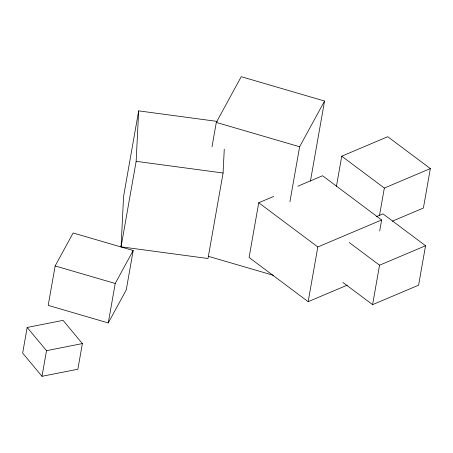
<?xml version="1.0" encoding="UTF-8"?>
<svg xmlns="http://www.w3.org/2000/svg" width="453" height="453" viewBox="0 0 453 453"><rect width="100%" height="100%" fill="white"/><g stroke="black" fill="none" stroke-linecap="round" stroke-linejoin="round"><path stroke-width="0.68" d="M224.269 149.184L223.08 173.018L208.001 258.516L121.07 246.834L123.59 196.364L138.669 110.866L217.185 121.415M121.07 246.834L136.149 161.336L138.669 110.866M27.169 327.457L22.65 353.097L41.993 376.313L77.865 369.229L82.384 343.589L63.041 320.367L27.169 327.457L46.517 350.673L41.993 376.313M55.158 265.939L48.199 305.384L108.267 322.938L126.24 289.971L133.193 250.52L73.131 232.972L55.158 265.939L115.221 283.487L133.193 250.52M108.267 322.938L115.221 283.487M212.004 146.795L216.302 122.418L241.239 76.687L324.558 101.03L310.435 181.126M273.72 196.415L258.737 202.751L249.088 257.474L308.165 301.681L347.241 285.147M289.92 201.783L299.62 146.761L324.558 101.03M308.165 301.681L317.813 246.964L381.641 219.96L322.564 175.747L297.814 186.217M336.381 186.642L341.749 156.189L387.762 136.721L430.35 168.59L423.396 208.04L392.287 221.2M379.455 215.741L384.337 188.063L430.35 168.59M379.682 231.041L381.641 219.96M342.893 282.429L372.587 304.654L379.546 265.203L425.554 245.736L382.966 213.867L376.488 216.608M425.554 245.736L418.6 285.186L372.587 304.654M46.517 350.673L82.384 343.589M136.149 161.336L223.08 173.018M216.302 122.418L299.62 146.761M208.363 256.313L273.391 275.311M341.749 156.189L384.337 188.063M349.286 242.559L379.546 265.203M258.737 202.751L317.813 246.964"/></g></svg>
